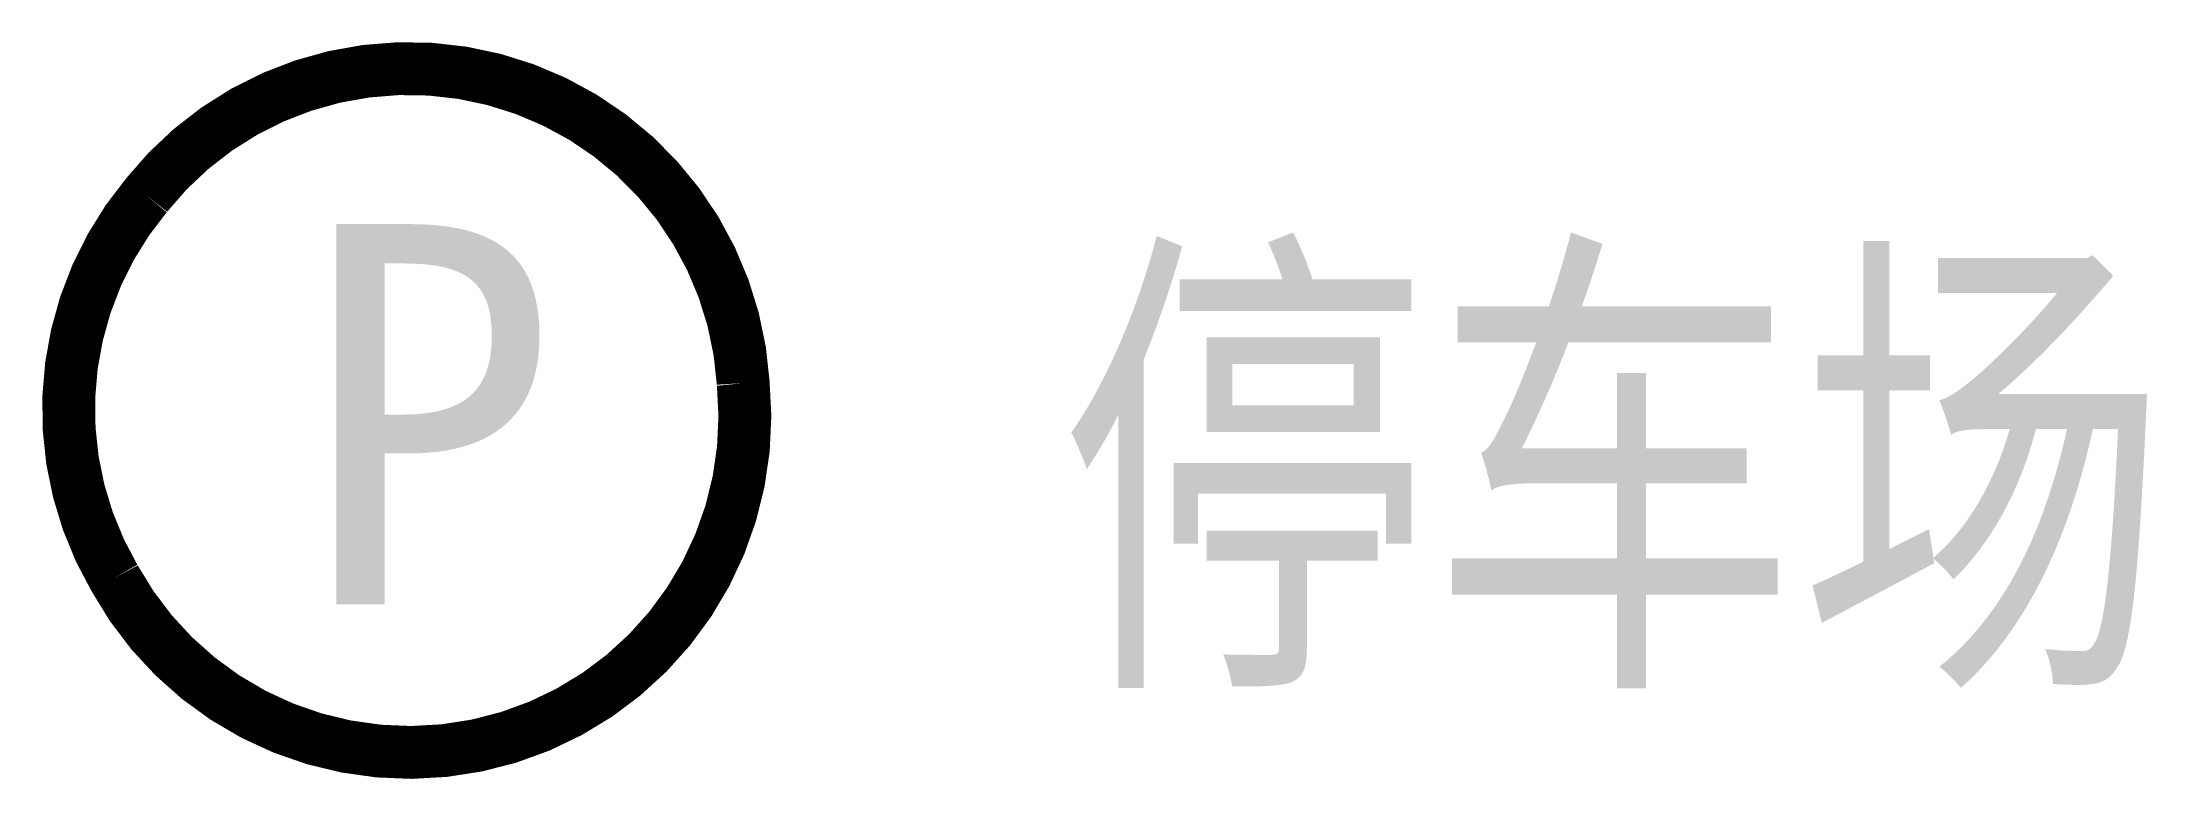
# Model space of a CAD drawing. Header units: millimetres. Extents: x -3.6 to 16.8, y -3.6 to 3.5.
import ezdxf

# ---------------------------------------------------------------- set-up
doc = ezdxf.new("R2010")
doc.units = ezdxf.units.MM
doc.layers.add('设施图块', color=7, linetype='Continuous')
doc.styles.add('设施块标注', font='SIMFANG.TTF', dxfattribs={"width": 0.75})

msp = doc.modelspace()

# ---------------------------------------------------------------- linework, layer by layer
at = {"layer": '设施图块', "color": 5, "const_width": 0.512}
msp.add_lwpolyline([(-2.541, 2.014, -0.688337), (3.236, 0.195, -0.817323), (-2.85, -1.693, -0.317257), (-2.541, 2.014, 1151.700502)], format="xyb", dxfattribs=at)

# ---------------------------------------------------------------- texts
at = {"layer": '设施图块', "color": 5, "style": '设施块标注'}
msp.add_text('P', height=3.684, dxfattribs=at).set_placement((-1.062, -1.949))
at = {"layer": '设施图块', "style": '设施块标注', "width": 0.75}
msp.add_attdef('停车场', (6.297, -2.38), '停车场', height=3.5, dxfattribs=at)

doc.saveas('drawing.dxf')
